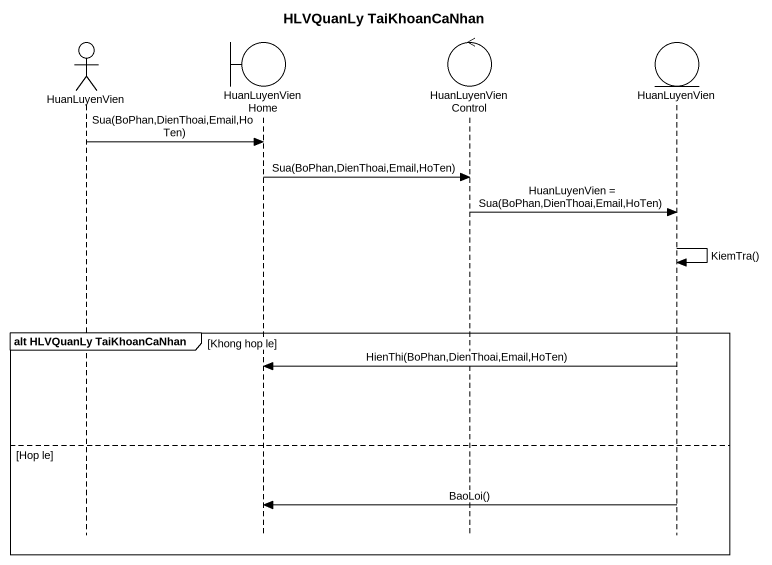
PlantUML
@startuml
title HLVQuanLy TaiKhoanCaNhan
hide footbox
actor HuanLuyenVien
boundary HuanLuyenVienHome
control HuanLuyenVienControl
entity "HuanLuyenVien" as HuanLuyenVien_2

HuanLuyenVien -> HuanLuyenVienHome : Sua(BoPhan,DienThoai,Email,HoTen)
HuanLuyenVienHome -> HuanLuyenVienControl : Sua(BoPhan,DienThoai,Email,HoTen)
HuanLuyenVienControl -> HuanLuyenVien_2 : HuanLuyenVien = Sua(BoPhan,DienThoai,Email,HoTen)
HuanLuyenVien_2 -> HuanLuyenVien_2 : KiemTra()
group alt HLVQuanLy TaiKhoanCaNhan [Khong hop le]
  HuanLuyenVien_2 -> HuanLuyenVienHome : HienThi(BoPhan,DienThoai,Email,HoTen)
else Hop le
  HuanLuyenVien_2 -> HuanLuyenVienHome : BaoLoi()
end
@enduml
